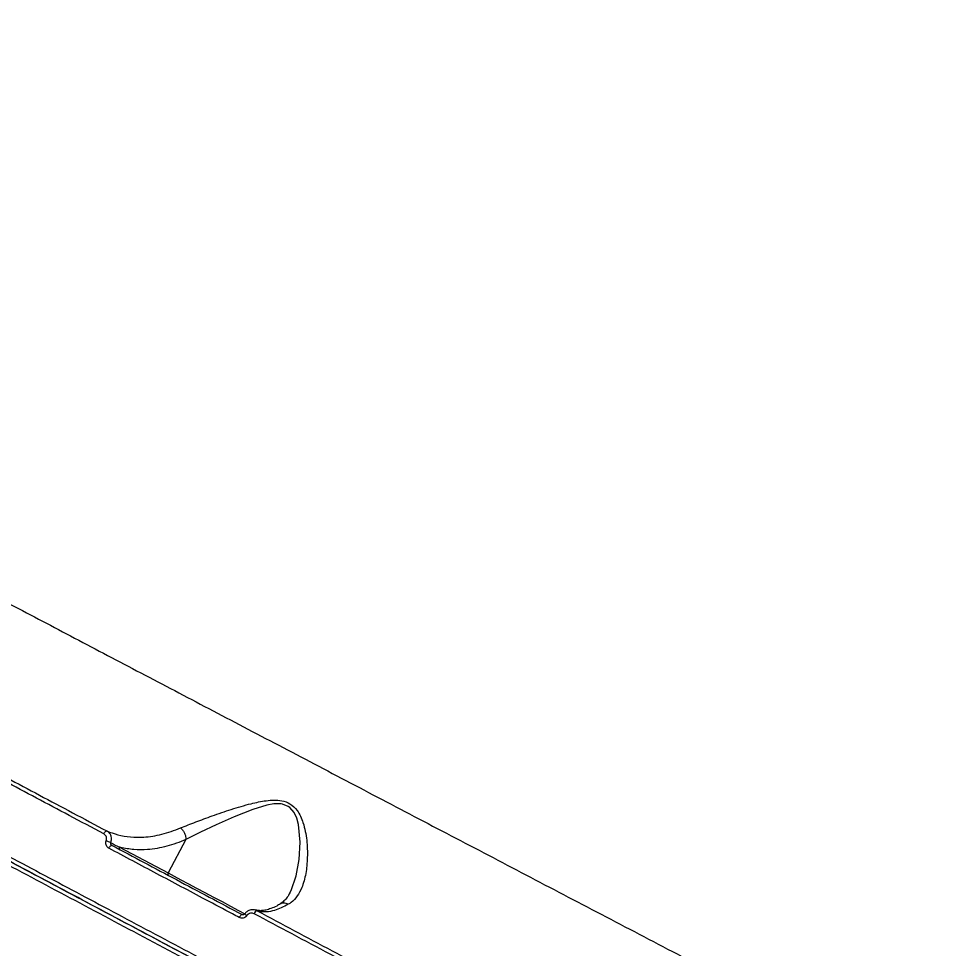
# Model space of a CAD drawing. Header units: millimetres. Extents: x -5960 to 5379, y -4374 to 3849.
# Drawn here: x 590.3 to 824.9, y 311.4 to 543.4 of the extents above; entities that cross this region are included whole.
import ezdxf

# ---------------------------------------------------------------- set-up
doc = ezdxf.new("R2010")
doc.units = ezdxf.units.MM
doc.layers.add('DiKom', color=7, linetype='Continuous', lineweight=0)
for name, color, linetype in [('DIKOM_ОБЪЕКТ', 7, 'Continuous'), ('DIKOM_РАЗМЕР_ЗОНА', 7, 'Continuous'), ('DIKOM_РАЗМЕР_ОБЪЕКТА', 7, 'Continuous')]:
    doc.layers.add(name, color=color, linetype=linetype)
doc.styles.add('style1', font='arial.ttf', dxfattribs={"width": 0.8})
doc.dimstyles.new('1-50', dxfattribs={"dimtxt": 300, "dimasz": 200, "dimexe": 100, "dimexo": 0, "dimgap": 100, "dimtad": 1, "dimtxsty": 'style1', "dimcen": 200, "dimclrd": 7, "dimclre": 7, "dimclrt": 7, "dimadec": 1, "dimazin": 2, "dimtfac": 1, "dimtmove": 0, "dimatfit": 2, "dimfxl": 0, "dimlwd": 25, "dimlwe": 18, "dimarcsym": 0})

# ---------------------------------------------------------------- blocks, each defined once
blk = doc.blocks.new('*D9')
at = {"layer": 'Defpoints', "color": 0, "transparency": 16777216}
for p in [(1597.35, 2348.89), (-3820.85, -1673.22), (-66.51, -1673.22)]:
    blk.add_point(p, dxfattribs=at)
at = {"layer": 'DiKom', "color": 7, "lineweight": 18, "transparency": 16777216}
for p, q in [((1597.35, 2348.89), (-3920.85, 2348.89)), ((-66.51, -1673.22), (-3920.85, -1673.22))]:
    blk.add_line(p, q, dxfattribs=at)
at = {"layer": 'DiKom', "color": 7, "lineweight": 25, "transparency": 16777216}
blk.add_line((-3820.85, 2148.89), (-3820.85, -1473.22), dxfattribs=at)
at = {"layer": 'DiKom', "color": 7, "transparency": 16777216}
for points in [[(-3854.19, 2148.89), (-3787.52, 2148.89), (-3820.85, 2348.89)], [(-3854.19, -1473.22), (-3787.52, -1473.22), (-3820.85, -1673.22)]]:
    blk.add_solid(points, dxfattribs=at)
at = {"layer": 'DiKom', "color": 7, "transparency": 16777216, "insert": (-4074.02, 240.95), "char_height": 300, "attachment_point": 5, "rotation": 90, "style": 'style1'}
blk.add_mtext('4050', dxfattribs=at)
blk = doc.blocks.new('*D10')
at = {"layer": 'Defpoints', "color": 0, "transparency": 16777216}
for p in [(3878.62, 405.09), (-2876.93, -459.72), (3878.62, -2693.66)]:
    blk.add_point(p, dxfattribs=at)
at = {"layer": 'DIKOM_РАЗМЕР_ОБЪЕКТА', "color": 7, "lineweight": 18, "transparency": 16777216}
for p, q in [((3878.62, 405.09), (3878.62, -2793.66)), ((-2876.93, -459.72), (-2876.93, -2793.66))]:
    blk.add_line(p, q, dxfattribs=at)
at = {"layer": 'DIKOM_РАЗМЕР_ОБЪЕКТА', "color": 7, "lineweight": 25, "transparency": 16777216}
blk.add_line((-2676.93, -2693.66), (3678.62, -2693.66), dxfattribs=at)
at = {"layer": 'DIKOM_РАЗМЕР_ОБЪЕКТА', "color": 7, "transparency": 16777216}
for points in [[(-2676.93, -2660.33), (-2676.93, -2726.99), (-2876.93, -2693.66)], [(3678.62, -2660.33), (3678.62, -2726.99), (3878.62, -2693.66)]]:
    blk.add_solid(points, dxfattribs=at)
at = {"layer": 'DIKOM_РАЗМЕР_ОБЪЕКТА', "color": 7, "transparency": 16777216, "insert": (-142.96, -2440.49), "char_height": 300, "attachment_point": 5, "style": 'style1'}
blk.add_mtext('6750', dxfattribs=at)
blk = doc.blocks.new('*D12')
at = {"layer": 'Defpoints', "color": 0, "transparency": 16777216}
for p in [(1921.97, 3848.89), (-5510.19, -3173.22), (433.49, -3173.22)]:
    blk.add_point(p, dxfattribs=at)
at = {"layer": 'DIKOM_РАЗМЕР_ЗОНА', "color": 7, "lineweight": 18, "transparency": 16777216}
for p, q in [((1921.97, 3848.89), (-5610.19, 3848.89)), ((433.49, -3173.22), (-5610.19, -3173.22))]:
    blk.add_line(p, q, dxfattribs=at)
at = {"layer": 'DIKOM_РАЗМЕР_ЗОНА', "color": 7, "lineweight": 25, "transparency": 16777216}
blk.add_line((-5510.19, 3648.89), (-5510.19, -2973.22), dxfattribs=at)
at = {"layer": 'DIKOM_РАЗМЕР_ЗОНА', "color": 7, "transparency": 16777216}
for points in [[(-5543.52, 3648.89), (-5476.85, 3648.89), (-5510.19, 3848.89)], [(-5543.52, -2973.22), (-5476.85, -2973.22), (-5510.19, -3173.22)]]:
    blk.add_solid(points, dxfattribs=at)
at = {"layer": 'DIKOM_РАЗМЕР_ЗОНА', "color": 7, "transparency": 16777216, "insert": (-5763.36, 142.42), "char_height": 300, "attachment_point": 5, "rotation": 90, "style": 'style1'}
blk.add_mtext('7050', dxfattribs=at)

msp = doc.modelspace()

# ---------------------------------------------------------------- linework, layer by layer
at = {"layer": 'DIKOM_ОБЪЕКТ', "color": 7, "linetype": 'Continuous', "lineweight": 15}
for p, q in [((631.973, 338.546), (627.538, 330.205)), ((615.381, 336.669), (627.538, 330.205)), ((657.8, 325.069), (657.884, 325.217)), ((649.341, 320.883), (649.712, 320.764))]:
    msp.add_line(p, q, dxfattribs=at)
at = {"layer": 'DIKOM_ОБЪЕКТ', "color": 7, "linetype": 'Continuous', "lineweight": 15, "flags": 128}
for points in [[(657.884, 325.217), (658.24, 325.845), (659.492, 329.487), (660.229, 333.599), (660.478, 337.886), (660.03, 342.31), (659.616, 343.851), (658.947, 345.305), (657.897, 346.539), (657.486, 346.831), (656.068, 347.377), (655.704, 347.437), (653.934, 347.442), (652.156, 347.133), (648.655, 346.068), (643.996, 344.218), (639.525, 342.213), (635.599, 340.362), (631.979, 338.556), (631.976, 338.555), (631.976, 338.555)], [(611.432, 339.986), (611.527, 340.147), (611.63, 340.297), (611.739, 340.428), (611.85, 340.536), (611.958, 340.619), (612.06, 340.672), (612.152, 340.694), (612.231, 340.684)], [(612.711, 336.397), (612.809, 336.565), (612.916, 336.719), (613.029, 336.853), (613.143, 336.963), (613.254, 337.044), (613.357, 337.093), (613.449, 337.108), (613.525, 337.089)], [(627.538, 330.205), (629.028, 329.413), (630.729, 328.508), (632.603, 327.512), (634.611, 326.444), (636.708, 325.329), (638.849, 324.191), (640.987, 323.054), (643.077, 321.943), (645.073, 320.882), (646.663, 320.036)], [(645.274, 319.081), (645.37, 319.25), (645.473, 319.407), (645.579, 319.545), (645.684, 319.661), (645.783, 319.748), (645.873, 319.804), (645.95, 319.827), (646.011, 319.816)]]:
    msp.add_lwpolyline(points, dxfattribs=at)
at = {"layer": 'DIKOM_ОБЪЕКТ', "color": 7, "linetype": 'Continuous', "lineweight": 15}
for centre, radius, start, end in [((1449.549, -124.987), 1209.999, 121.047391, 151.952609), ((1449.549, -124.987), 1168.375, 124.226978, 148.773022), ((607.81, 325.877), 13.044, 65.8522, 70.96995), ((615.756, 336.412), 0.454, 145.62862, 233.74256), ((627.913, 329.948), 0.454, 145.62953, 233.74298), ((648.655, 321.987), 2.876, 224.0055, 237.98846), ((650.122, 319.656), 1.181, 110.27753, 162.07159)]:
    msp.add_arc(centre, radius, start, end, dxfattribs=at)
for points, knots in [([(1063.241, 402.818), (1060.259, 407.913), (1054.291, 418.108), (1045.137, 433.716), (1035.864, 449.506), (1026.356, 465.676), (1016.628, 482.199), (1006.7, 499.043), (996.731, 515.938), (986.419, 533.399), (975.779, 551.397), (964.839, 569.886), (953.968, 588.243), (943.217, 606.384), (932.637, 624.223), (922.276, 641.683), (912.156, 658.727), (902.288, 675.338), (892.69, 691.486), (883.408, 707.097), (874.486, 722.096), (865.962, 736.42), (857.859, 750.033), (850.182, 762.928), (842.943, 775.082), (836.178, 786.439), (829.917, 796.946), (824.081, 806.739), (818.723, 815.728), (813.883, 823.846), (809.668, 830.916), (806.118, 836.869), (803.18, 841.797), (801.794, 844.121), (801.101, 845.283)], [0, 0, 0, 0, 0.0277666, 0.0555663, 0.0833659, 0.1111324, 0.1400374, 0.1689801, 0.1979227, 0.2268277, 0.2586374, 0.2905481, 0.32251, 0.3544717, 0.3863819, 0.4181913, 0.4498954, 0.4817, 0.5135556, 0.545411, 0.5772152, 0.608919, 0.6405474, 0.6722758, 0.7040551, 0.7358344, 0.7675626, 0.7991908, 0.8325938, 0.8660263, 0.8994295, 0.9329431, 0.9664863, 1, 1, 1, 1]), ([(446.671, 471.792), (447.793, 471.2), (450.041, 470.014), (454.751, 467.53), (460.412, 464.545), (467.093, 461.022), (474.738, 456.991), (483.339, 452.456), (492.9, 447.416), (503.385, 441.89), (514.755, 435.9), (526.954, 429.474), (539.927, 422.642), (553.644, 415.42), (568.097, 407.813), (583.248, 399.842), (599.041, 391.537), (615.402, 382.937), (632.255, 374.082), (649.562, 364.993), (667.304, 355.682), (685.443, 346.168), (703.911, 336.489), (722.622, 326.69), (741.49, 316.816), (760.474, 306.892), (779.543, 296.933), (798.667, 286.957), (817.77, 277.004), (836.764, 267.12), (855.564, 257.351), (872.727, 248.448), (888.294, 240.383), (897.597, 235.573), (902.249, 233.168)], [0, 0, 0, 0, 0.0315566, 0.0632128, 0.0949197, 0.1266266, 0.1582828, 0.1898395, 0.2213972, 0.2530543, 0.2847621, 0.31647, 0.3481273, 0.3796851, 0.4112651, 0.4429443, 0.4746741, 0.5064041, 0.5380836, 0.5696639, 0.6012951, 0.6330254, 0.6648064, 0.6965876, 0.7283184, 0.75995, 0.7916593, 0.8234677, 0.8553268, 0.8871862, 0.9189952, 0.950705, 0.9753525, 1, 1, 1, 1]), ([(381.653, 443.957), (381.702, 443.93), (381.835, 443.86), (382.993, 443.244), (385.406, 441.961), (388.992, 440.054), (393.771, 437.513), (399.759, 434.33), (406.823, 430.574), (414.914, 426.272), (423.96, 421.462), (434.11, 416.065), (445.375, 410.075), (457.742, 403.499), (470.94, 396.482), (484.903, 389.057), (499.551, 381.269), (515.123, 372.989), (531.604, 364.226), (548.957, 354.999), (566.59, 345.623), (584.406, 336.151), (602.308, 326.632), (620.802, 316.798), (639.851, 306.67), (659.406, 296.272), (679.307, 285.691), (699.5, 274.954), (719.923, 264.094), (740.645, 253.076), (761.605, 241.932), (782.734, 230.697), (803.567, 219.62), (824.04, 208.734), (844.097, 198.07), (864.065, 187.452), (883.871, 176.921), (903.429, 166.522), (921.218, 157.063), (932.259, 151.192), (937.142, 148.596)], [0, 0, 0, 0, 0.0156515, 0.0421676, 0.0687038, 0.0952199, 0.122506, 0.1498144, 0.1771006, 0.2036166, 0.2301529, 0.2566689, 0.2839551, 0.3112635, 0.3385497, 0.3650657, 0.391602, 0.418118, 0.4454042, 0.4727125, 0.4999987, 0.52556, 0.5511395, 0.5767008, 0.6029495, 0.6292179, 0.6554666, 0.6819826, 0.7085191, 0.7350351, 0.7623214, 0.7896298, 0.8169161, 0.8434321, 0.8699685, 0.8964846, 0.9237709, 0.9510793, 0.9783655, 1, 1, 1, 1]), ([(936.233, 147.948), (931.362, 150.538), (920.449, 156.34), (902.898, 165.672), (883.666, 175.898), (863.981, 186.365), (843.949, 197.016), (823.659, 207.804), (803.173, 218.697), (782.522, 229.677), (761.743, 240.726), (740.901, 251.808), (720.094, 262.871), (699.419, 273.864), (679.193, 284.618), (659.447, 295.117), (640.194, 305.354), (621.239, 315.433), (602.663, 325.31), (584.548, 334.942), (566.726, 344.418), (549.257, 353.707), (532.186, 362.783), (515.78, 371.507), (500.111, 379.838), (485.256, 387.736), (471.268, 395.174), (458.187, 402.129), (446.018, 408.6), (434.791, 414.569), (424.555, 420.012), (415.36, 424.901), (407.759, 428.942), (401.551, 432.243), (396.512, 434.923), (392.204, 437.213), (388.599, 439.13), (385.736, 440.652), (383.665, 441.754), (382.346, 442.455), (382.16, 442.554), (382.066, 442.603)], [0, 0, 0, 0, 0.0216351, 0.0484722, 0.0753938, 0.1023585, 0.1293232, 0.1562449, 0.1830819, 0.2099189, 0.2368406, 0.2638053, 0.29077, 0.3176916, 0.3445286, 0.3703765, 0.3962999, 0.4222618, 0.4482237, 0.4741471, 0.499995, 0.5268319, 0.5537535, 0.5807181, 0.6076828, 0.6346044, 0.6614413, 0.6882783, 0.7151998, 0.7421645, 0.7691291, 0.7960508, 0.8228877, 0.8446334, 0.8664015, 0.8881697, 0.9099154, 0.932424, 0.9549577, 0.9774913, 1, 1, 1, 1]), ([(611.432, 339.986), (608.559, 341.513), (600.156, 345.98), (586.502, 353.237), (570.603, 361.688), (555.079, 369.94), (545.126, 375.231), (540.15, 377.876)], [0, 0, 0, 0, 0.1144544, 0.334765, 0.5550757, 0.7775382, 1, 1, 1, 1]), ([(541.11, 378.485), (546.027, 375.872), (555.86, 370.645), (571.292, 362.443), (587.2, 353.988), (600.926, 346.692), (609.365, 342.207), (612.231, 340.684)], [0, 0, 0, 0, 0.2203106, 0.4406212, 0.6630828, 0.8855454, 1, 1, 1, 1]), ([(630.623, 341.438), (631.856, 341.938), (634.321, 342.937), (638.629, 344.501), (643.252, 346.103), (647.776, 347.444), (651.377, 348.227), (653.962, 348.449), (656.014, 348.313), (658.125, 347.558), (659.647, 346.054), (660.603, 344.368), (661.548, 341.863), (662.22, 338.345), (662.339, 334.014), (661.961, 329.989), (661.068, 326.761), (659.796, 324.394), (658.602, 323.085), (657.752, 322.542), (657.518, 322.394)], [0, 0, 0, 0, 0.0712978, 0.1426949, 0.2203422, 0.2979607, 0.3555857, 0.3853414, 0.4149602, 0.4491135, 0.4886709, 0.5175504, 0.5465122, 0.6250139, 0.7037137, 0.7839242, 0.864015, 0.9212516, 0.9784146, 1, 1, 1, 1]), ([(1122.387, 47.835), (1122.337, 47.861), (1122.205, 47.931), (1121.046, 48.547), (1118.634, 49.83), (1115.047, 51.737), (1110.269, 54.278), (1104.281, 57.462), (1097.217, 61.218), (1089.126, 65.52), (1080.08, 70.33), (1069.93, 75.726), (1058.665, 81.716), (1046.297, 88.292), (1033.099, 95.31), (1019.137, 102.734), (1004.489, 110.522), (988.917, 118.802), (972.436, 127.565), (955.083, 136.792), (937.45, 146.168), (919.634, 155.641), (901.732, 165.159), (883.238, 174.993), (864.189, 185.121), (844.634, 195.519), (824.733, 206.101), (804.54, 216.838), (784.116, 227.697), (763.394, 238.715), (742.435, 249.86), (721.306, 261.094), (700.472, 272.172), (680, 283.057), (659.943, 293.722), (639.975, 304.339), (620.169, 314.87), (600.611, 325.27), (582.822, 334.728), (571.781, 340.599), (566.898, 343.195)], [0, 0, 0, 0, 0.0156515, 0.0421676, 0.0687038, 0.0952199, 0.122506, 0.1498144, 0.1771006, 0.2036166, 0.2301529, 0.2566689, 0.2839551, 0.3112635, 0.3385497, 0.3650657, 0.391602, 0.418118, 0.4454042, 0.4727125, 0.4999987, 0.52556, 0.5511395, 0.5767008, 0.6029495, 0.6292179, 0.6554666, 0.6819827, 0.7085191, 0.7350351, 0.7623214, 0.7896298, 0.8169161, 0.8434321, 0.8699685, 0.8964846, 0.9237708, 0.9510793, 0.9783655, 1, 1, 1, 1]), ([(567.807, 343.843), (572.678, 341.254), (583.591, 335.451), (601.142, 326.119), (620.374, 315.893), (640.059, 305.427), (660.091, 294.775), (680.381, 283.987), (700.866, 273.094), (721.518, 262.114), (742.297, 251.065), (763.139, 239.984), (783.946, 228.92), (804.621, 217.927), (824.847, 207.173), (844.593, 196.674), (863.846, 186.437), (882.801, 176.358), (901.376, 166.481), (919.491, 156.849), (937.314, 147.373), (954.783, 138.084), (971.853, 129.008), (988.26, 120.284), (1003.928, 111.953), (1018.784, 104.055), (1032.772, 96.617), (1045.853, 89.662), (1058.021, 83.192), (1069.249, 77.222), (1079.485, 71.779), (1088.68, 66.89), (1096.28, 62.849), (1102.488, 59.548), (1107.528, 56.868), (1111.836, 54.578), (1115.441, 52.661), (1118.304, 51.139), (1120.375, 50.038), (1121.694, 49.337), (1121.88, 49.237), (1121.974, 49.188)], [0, 0, 0, 0, 0.0216351, 0.0484722, 0.0753938, 0.1023585, 0.1293232, 0.1562448, 0.1830819, 0.2099189, 0.2368406, 0.2638053, 0.29077, 0.3176916, 0.3445286, 0.3703765, 0.3962999, 0.4222618, 0.4482237, 0.4741471, 0.499995, 0.5268319, 0.5537535, 0.5807181, 0.6076828, 0.6346044, 0.6614413, 0.6882783, 0.7151998, 0.7421645, 0.7691291, 0.7960508, 0.8228877, 0.8446334, 0.8664015, 0.8881697, 0.9099154, 0.932424, 0.9549577, 0.9774913, 1, 1, 1, 1]), ([(612.231, 340.684), (613.132, 340.346), (615.002, 339.646), (618.095, 339.145), (621.745, 339.099), (625.94, 339.699), (629.051, 340.854), (630.623, 341.438)], [0, 0, 0, 0, 0.1665417, 0.345548, 0.5267577, 0.760781, 1, 1, 1, 1]), ([(612.231, 340.684), (612.303, 340.641), (612.582, 340.476), (612.979, 340.051), (613.28, 339.355), (613.363, 338.563), (613.219, 338.041), (613.146, 337.78)], [0, 0, 0, 0, 0.0812123, 0.3161519, 0.544571, 0.7717969, 1, 1, 1, 1]), ([(630.623, 341.438), (630.656, 341.412), (630.86, 341.248), (631.232, 340.842), (631.645, 340.135), (631.93, 339.323), (631.96, 338.811), (631.976, 338.555)], [0, 0, 0, 0, 0.0429105, 0.267993, 0.5119905, 0.7559916, 1, 1, 1, 1]), ([(612.063, 338.208), (612.107, 338.365), (612.194, 338.679), (612.129, 339.162), (611.924, 339.589), (611.661, 339.853), (611.479, 339.959), (611.432, 339.986)], [0, 0, 0, 0, 0.2256619, 0.4513616, 0.6801783, 0.9175954, 1, 1, 1, 1]), ([(612.711, 336.397), (612.662, 336.425), (612.475, 336.533), (612.207, 336.805), (611.999, 337.242), (611.932, 337.731), (612.02, 338.049), (612.063, 338.208)], [0, 0, 0, 0, 0.0825737, 0.3217044, 0.5513107, 0.7756185, 1, 1, 1, 1]), ([(631.973, 338.546), (630.368, 337.923), (627.122, 336.665), (622.762, 335.979), (618.924, 335.977), (616.632, 336.345), (615.475, 336.645), (615.381, 336.669)], [0, 0, 0, 0, 0.2754361, 0.5570818, 0.7678001, 0.9811411, 1, 1, 1, 1]), ([(631.976, 338.555), (631.976, 338.553), (631.975, 338.55), (631.974, 338.547), (631.973, 338.546)], [0, 0, 0, 0, 0.4093594, 1, 1, 1, 1]), ([(645.274, 319.081), (644.714, 319.379), (641.913, 320.868), (635.031, 324.528), (624.691, 330.026), (616.706, 334.272), (612.711, 336.397)], [0, 0, 0, 0, 0.0507681, 0.2538478, 0.6266955, 1, 1, 1, 1]), ([(613.146, 337.78), (613.136, 337.732), (613.124, 337.676), (613.132, 337.56), (613.171, 337.427), (613.288, 337.26), (613.416, 337.151), (613.503, 337.102), (613.525, 337.089)], [0, 0, 0, 0, 0.1722746, 0.1986565, 0.4119991, 0.6483204, 0.9085929, 1, 1, 1, 1]), ([(613.146, 337.78), (613.194, 337.755), (613.936, 337.377), (614.683, 337.011), (615.381, 336.669)], [0, 0, 0, 0, 0.0646802, 1, 1, 1, 1]), ([(613.525, 337.089), (618.862, 334.252), (629.548, 328.57), (640.52, 322.736), (646.011, 319.816)], [0, 0, 0, 0, 0.4994503, 1, 1, 1, 1]), ([(657.893, 325.212), (657.75, 324.947), (657.378, 324.257), (656.64, 323.423), (656.013, 322.838), (655.583, 322.634), (655.53, 322.609)], [0, 0, 0, 0, 0.2226537, 0.5786007, 0.9477521, 1, 1, 1, 1]), ([(655.591, 322.507), (655.262, 322.317), (654.406, 321.823), (653.166, 321.309), (651.884, 320.924), (650.788, 320.781), (649.952, 320.806), (649.554, 320.935), (649.387, 320.988)], [0, 0, 0, 0, 0.1153818, 0.2999742, 0.4850053, 0.6713881, 0.8619074, 1, 1, 1, 1]), ([(657.518, 322.394), (656.341, 321.803), (654.403, 320.831), (652.044, 320.426), (650.63, 320.495), (649.899, 320.709), (649.712, 320.764)], [0, 0, 0, 0, 0.3957849, 0.6516293, 0.9109934, 1, 1, 1, 1]), ([(657.518, 322.394), (657.48, 322.414), (657.312, 322.505), (656.894, 322.667), (656.278, 322.71), (655.786, 322.632), (655.611, 322.484), (655.609, 322.483)], [0, 0, 0, 0, 0.0608975, 0.2664171, 0.6321437, 0.9978361, 1, 1, 1, 1]), ([(647.131, 319.549), (647.108, 319.519), (646.983, 319.355), (646.692, 319.109), (646.225, 318.925), (645.724, 318.898), (645.424, 319.02), (645.274, 319.081)], [0, 0, 0, 0, 0.0535351, 0.2897921, 0.5263616, 0.7631418, 1, 1, 1, 1]), ([(646.584, 319.993), (646.564, 319.966), (646.511, 319.893), (646.391, 319.815), (646.245, 319.769), (646.112, 319.769), (646.044, 319.808), (646.015, 319.825)], [0, 0, 0, 0, 0.1254885, 0.3299728, 0.5507887, 0.8068669, 1, 1, 1, 1]), ([(649.341, 320.886), (649.152, 320.946), (648.687, 321.094), (647.897, 320.971), (647.119, 320.609), (646.766, 320.18), (646.6, 319.979)], [0, 0, 0, 0, 0.1922514, 0.4716678, 0.752359, 1, 1, 1, 1]), ([(648.998, 320.019), (648.847, 320.081), (648.546, 320.203), (648.043, 320.176), (647.574, 319.992), (647.28, 319.745), (647.155, 319.58), (647.131, 319.549)], [0, 0, 0, 0, 0.2363573, 0.472581, 0.7091504, 0.9458505, 1, 1, 1, 1]), ([(725.834, 279.185), (719.364, 282.623), (706.424, 289.5), (687.121, 299.758), (667.922, 309.962), (655.306, 316.667), (648.998, 320.019)], [0, 0, 0, 0, 0.2485967, 0.4971933, 0.7485966, 1, 1, 1, 1]), ([(649.712, 320.764), (655.936, 317.456), (668.382, 310.842), (687.462, 300.702), (706.792, 290.431), (719.849, 283.493), (726.377, 280.024)], [0, 0, 0, 0, 0.2485965, 0.4971934, 0.7485966, 1, 1, 1, 1])]:
    msp.add_open_spline(points, degree=3, knots=knots, dxfattribs=at)

# ---------------------------------------------------------------- dimensions: what is measured, and where the dimension line sits
at = {"layer": 'DiKom', "color": 3}
dim = msp.add_linear_dim(base=(-3820.852, -1673.222), p1=(1597.347, 2348.894), p2=(-66.509, -1673.222), angle=90, text='4050', dimstyle='1-50', override={"dimgap": 100}, dxfattribs=at)
dim.commit()
dim.dimension.update_dxf_attribs({"geometry": '*D9', "text_midpoint": (-3820.852, 240.949), "dimtype": 160})
at = {"layer": 'DIKOM_РАЗМЕР_ЗОНА'}
dim = msp.add_linear_dim(base=(-5510.185, -3173.222), p1=(1921.975, 3848.894), p2=(433.491, -3173.222), angle=90, text='7050', dimstyle='1-50', dxfattribs=at)
dim.commit()
dim.dimension.update_dxf_attribs({"geometry": '*D12', "text_midpoint": (-5510.185, 142.424), "dimtype": 160})
at = {"layer": 'DIKOM_РАЗМЕР_ОБЪЕКТА'}
dim = msp.add_linear_dim(base=(3878.624, -2693.661), p1=(-2876.932, -459.722), p2=(3878.624, 405.085), text='6750', dimstyle='1-50', dxfattribs=at)
dim.commit()
dim.dimension.update_dxf_attribs({"geometry": '*D10', "text_midpoint": (-142.96, -2693.661), "dimtype": 160})

doc.saveas('drawing.dxf')
